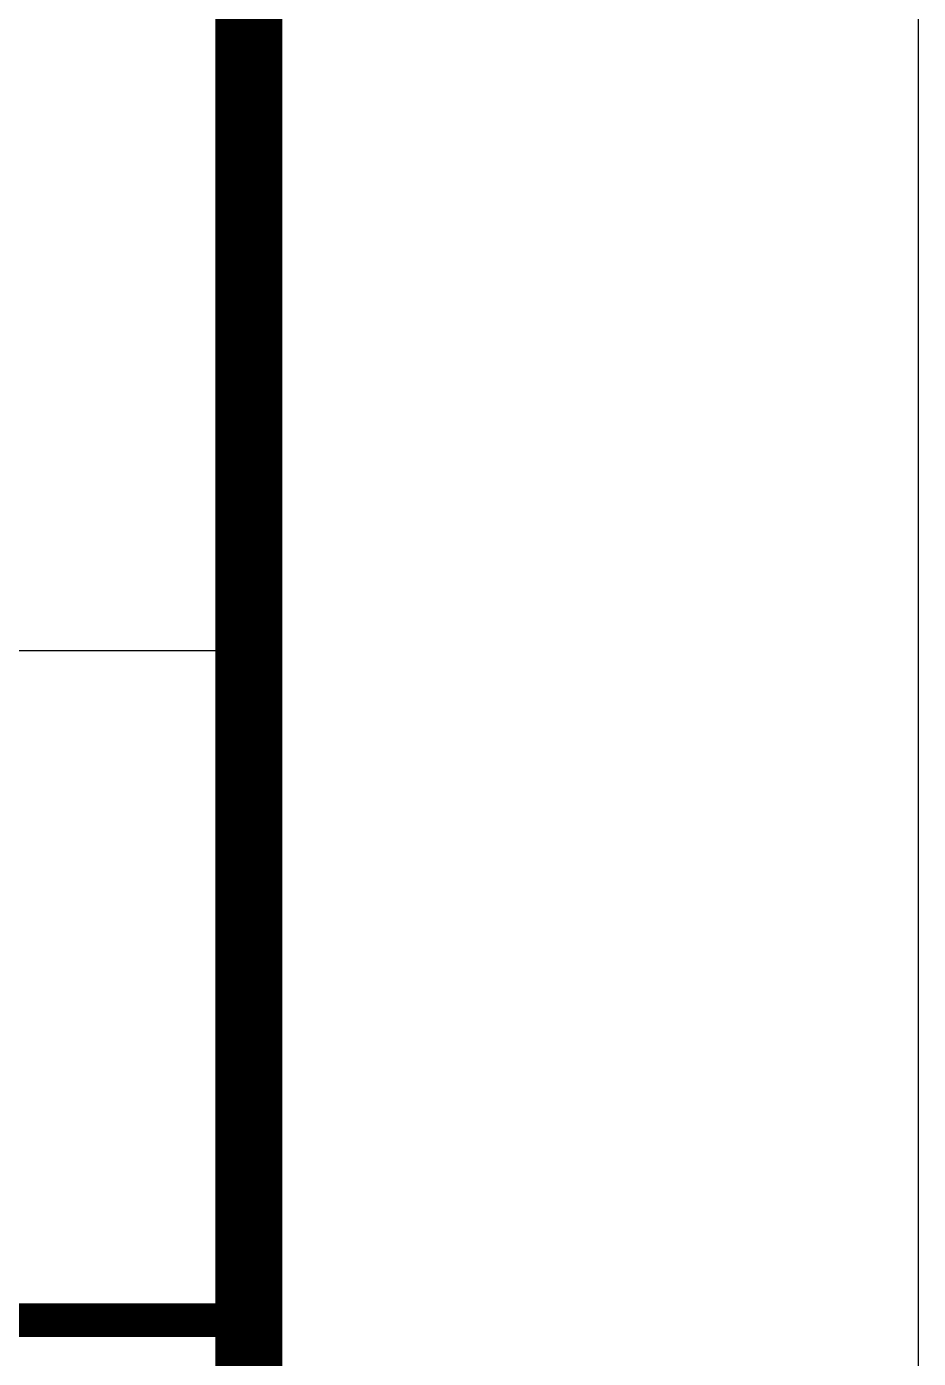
# Model space of a CAD drawing. Extents: x 9834882 to 10005569, y 1691670 to 2510806.
# Drawn here: x 10003571 to 10005569, y 1883418 to 1886401 of the extents above; entities that cross this region are included whole.
import ezdxf

# ---------------------------------------------------------------- set-up
doc = ezdxf.new("R2010")
doc.units = 0
doc.header["$LTSCALE"] = 1000
doc.header["$MEASUREMENT"] = 0
doc.layers.get('0').update_dxf_attribs({"linetype": 'CONTINUOUS'})
doc.layers.add('PP-PM-TK', color=7, linetype='CONTINUOUS')
doc.layers.add('PUB_TITLE', color=4, linetype='CONTINUOUS')

# ---------------------------------------------------------------- blocks, each defined once
blk = doc.blocks.new('A2 TK 2019')
at = {"layer": 'PP-PM-TK', "color": 4}
blk.add_line((7035935.2, 1992447.9), (7041435.2, 1992447.9), dxfattribs=at)
at = {"layer": 'PP-PM-TK', "color": 4, "const_width": 70}
blk.add_lwpolyline([(7035935.2, 2015183.8), (7041435.2, 2015183.8), (7041435.2, 1975183.8), (7035935.2, 1975183.8)], close=True, dxfattribs=at)
at = {"layer": 'PP-PM-TK', "color": 4}
for const_width in [50, 20]:
    blk.add_lwpolyline([(7035935.2, 1991447.9), (7041435.2, 1991447.9)], dxfattribs=dict(at, const_width=const_width))

msp = doc.modelspace()

# ---------------------------------------------------------------- linework, layer by layer
at = {"layer": 'PUB_TITLE'}
msp.add_lwpolyline([(9894118.7, 1857607.2), (10005568.7, 1857607.2), (10005568.7, 1920607.2), (9894118.7, 1920607.2)], close=True, dxfattribs=at)
at = {"layer": 'PUB_TITLE', "const_width": 150}
msp.add_lwpolyline([(9897868.7, 1859107.2), (10004068.7, 1859107.2), (10004068.7, 1919107.2), (9897868.7, 1919107.2)], close=True, dxfattribs=at)

# ---------------------------------------------------------------- block references
at = {"xscale": 1.5, "yscale": 1.5, "zscale": 1.5}
msp.add_blockref('A2 TK 2019', (-558084.2, -1103668.5), dxfattribs=at)

doc.saveas('drawing.dxf')
